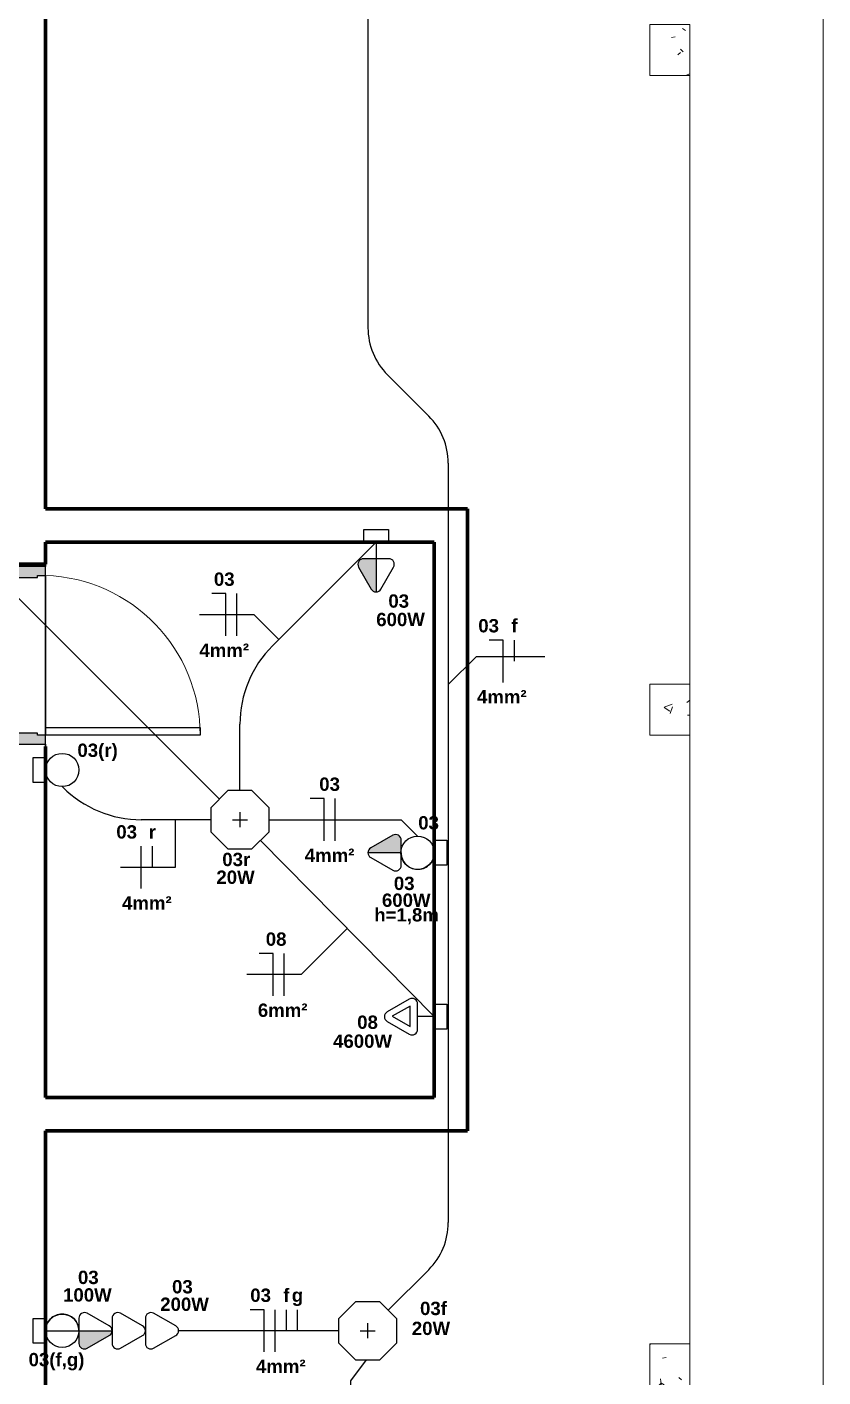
# Model space of a CAD drawing. Extents: x 1450 to 1868, y 82 to 351.
# Drawn here: x 1643.2 to 1646.78, y 264.56 to 270.64 of the extents above; entities that cross this region are included whole.
import ezdxf
from ezdxf.enums import TextEntityAlignment as Align

# ---------------------------------------------------------------- set-up
doc = ezdxf.new("R2010")
doc.units = 0
doc.header["$LTSCALE"] = 0.5
doc.linetypes.add('ELETRODUTO_TETO', pattern=[1000, 1000, 0])
doc.layers.get('0').update_dxf_attribs({"linetype": 'CONTINUOUS'})
for name, color, linetype, lineweight in [('A-DOOR', 31, 'CONTINUOUS', 25), ('A-DOOR-FRAM', 31, 'CONTINUOUS', 9), ('A-FLOR', 192, 'CONTINUOUS', 9), ('A-WALL', 113, 'CONTINUOUS', 30), ('S-COLS', 52, 'CONTINUOUS', 9)]:
    doc.layers.add(name, color=color, linetype=linetype, lineweight=lineweight)
for name, color, linetype in [('ELETRODUTO', 7, 'CONTINUOUS'), ('ELETRODUTO_TETO', 2, 'CONTINUOUS'), ('FIACAO', 7, 'CONTINUOUS'), ('Iluminação', 7, 'CONTINUOUS'), ('INDICACAO_ALTURA', 7, 'CONTINUOUS'), ('INDICACAO_BIT_FIACAO', 7, 'CONTINUOUS'), ('INDICACAO_CIRCUITO', 2, 'CONTINUOUS'), ('INDICACAO_INTERRUPTOR_FIA', 2, 'CONTINUOUS'), ('INDICACAO_POTENCIA', 1, 'CONTINUOUS'), ('INTERRUPTORES', 1, 'CONTINUOUS'), ('LINHA_DE_CHAMADA', 7, 'CONTINUOUS'), ('LUMINÁRIAS', 3, 'CONTINUOUS'), ('TOMADAS ABNT', 10, 'CONTINUOUS'), ('X_LIGACAO_VIRTUAL_OBJ', 7, 'CONTINUOUS')]:
    doc.layers.add(name, color=color, linetype=linetype)
doc.styles.add('Arial', font='arialbd.ttf', dxfattribs={"height": 100})

# ---------------------------------------------------------------- blocks, each defined once
blk = doc.blocks.new('*U1780', base_point=(576.818, 148.746))
blk.add_line((576.818, 148.556), (576.818, 148.936))
blk = doc.blocks.new('*U1797', base_point=(665.55, 144.199))
blk.add_line((665.55, 144.199), (665.55, 144.389))
blk = doc.blocks.new('*U2055', base_point=(1468.1051, 187.6587))
at = {"xscale": 0.5, "yscale": 0.5, "zscale": 0.5}
for name, p in [('*U1780', (1468.0801, 187.6587)), ('*U1797', (1468.1301, 187.6587))]:
    blk.add_blockref(name, p, dxfattribs=at)
blk = doc.blocks.new('*U1778', base_point=(608.67, 153.293))
for p, q in [((608.67, 153.483), (608.544, 153.483)), ((608.67, 153.103), (608.67, 153.483))]:
    blk.add_line(p, q)
blk = doc.blocks.new('*U2047', base_point=(1470.0786, 189.4008))
at = {"xscale": 0.5, "yscale": 0.5, "zscale": 0.5}
for name, p in [('*U1778', (1470.0853, 189.4008)), ('*U1797', (1470.1353, 189.4008))]:
    blk.add_blockref(name, p, dxfattribs=at)
blk = doc.blocks.new('*U2044', base_point=(1468.826, 185.5729))
at = {"xscale": 0.5, "yscale": 0.5, "zscale": 0.5}
for name, p in [('*U1778', (1468.751, 185.5729)), ('*U1780', (1468.801, 185.5729)), ('*U1797', (1468.851, 185.5729)), ('*U1797', (1468.901, 185.5729))]:
    blk.add_blockref(name, p, dxfattribs=at)
blk = doc.blocks.new('*U2010', base_point=(1469.1706, 187.8734))
at = {"xscale": 0.5, "yscale": 0.5, "zscale": 0.5}
for name, p in [('*U1778', (1469.1456, 187.8734)), ('*U1780', (1469.1956, 187.8734))]:
    blk.add_blockref(name, p, dxfattribs=at)
blk = doc.blocks.new('*U1998', base_point=(1468.3496, 188.9073))
at = {"xscale": 0.5, "yscale": 0.5, "zscale": 0.5}
for name, p in [('*U1778', (1468.3562, 188.9073)), ('*U1780', (1468.4062, 188.9073))]:
    blk.add_blockref(name, p, dxfattribs=at)
blk = doc.blocks.new('*U1994', base_point=(1468.6729, 187.1759))
at = {"xscale": 0.5, "yscale": 0.5, "zscale": 0.5}
for name, p in [('*U1778', (1468.6796, 187.1759)), ('*U1780', (1468.7296, 187.1759))]:
    blk.add_blockref(name, p, dxfattribs=at)
blk = doc.blocks.new('*U740', base_point=(-32983.58, 38713.39))
at = {"linetype": 'ByBlock'}
blk.add_arc((-32991.08, 38713.39), 7.5, 360, 180, dxfattribs=at)
blk = doc.blocks.new('*U739', base_point=(-32823.61, 38927.92))
at = {"linetype": 'ByBlock'}
blk.add_arc((-32831.03, 38928.57), 7.45, 180, 355, dxfattribs=at)
blk = doc.blocks.new('*U738', base_point=(-32898, 38943.44))
at = {"linetype": 'ByBlock'}
blk.add_lwpolyline([(-32898, 38943.44), (-32838.46, 38943.44), (-32831.08, 38936.07)], dxfattribs=at)
blk = doc.blocks.new('*U735', base_point=(-32838.48, 38928.57))
at = {"linetype": 'ByBlock'}
blk.add_lwpolyline([(-32838.48, 38928.57), (-32838.47, 38928.57)], dxfattribs=at)
blk = doc.blocks.new('*U734', base_point=(-32939.34, 38806.93))
blk.add_hatch(color=256).paths.add_polyline_path([(-32925.64, 38804.76, 0.269143), (-32924.38, 38806.93), (-32939.34, 38806.93), (-32939.34, 38801.24, 0.575867), (-32935.6, 38799.07)])
for p, q in [((-32925.64, 38809.1), (-32935.6, 38814.79)), ((-32939.34, 38812.62), (-32939.34, 38806.93)), ((-32939.34, 38806.93), (-32939.34, 38801.24)), ((-32939.34, 38806.93), (-32924.38, 38806.93)), ((-32935.6, 38799.07), (-32925.64, 38804.76))]:
    blk.add_line(p, q)
for centre, start, end in [((-32936.84, 38812.62), 60.25512, 180), ((-32926.88, 38806.93), 299.74488, 60.25512), ((-32936.84, 38801.24), 180, 299.74488)]:
    blk.add_arc(centre, 2.5, start, end)
blk = doc.blocks.new('*U733', base_point=(-32939.34, 38806.93))
blk.add_lwpolyline([(-32939.34, 38812.53), (-32939.34, 38801.32), (-32944.94, 38801.32), (-32944.94, 38812.53)], close=True)
blk.add_circle((-32931.84, 38806.93), 7.5)
blk = doc.blocks.new('*U719', base_point=(-32968.62, 38713.39))
at = {"linetype": 'ByBlock'}
blk.add_lwpolyline([(-32968.62, 38713.39), (-32968.62, 38713.39)], dxfattribs=at)
blk = doc.blocks.new('*U718', base_point=(-32866.67, 38713.39))
at = {"linetype": 'ByBlock'}
blk.add_lwpolyline([(-32866.67, 38713.39), (-32938.7, 38713.39)], dxfattribs=at)
blk = doc.blocks.new('*U717', base_point=(-33063.86, 38577.91))
blk.add_hatch(color=256).paths.add_polyline_path([(-33050.16, 38575.74, 0.269143), (-33048.9, 38577.91), (-33063.86, 38577.91), (-33063.86, 38572.22, 0.575867), (-33060.12, 38570.05)])
for p, q in [((-33063.86, 38583.6), (-33063.86, 38577.91)), ((-33050.16, 38580.08), (-33060.12, 38585.77)), ((-33063.86, 38577.91), (-33063.86, 38572.22)), ((-33063.86, 38577.91), (-33048.9, 38577.91)), ((-33060.12, 38570.05), (-33050.16, 38575.74))]:
    blk.add_line(p, q)
for centre, start, end in [((-33061.36, 38583.6), 60.25512, 180), ((-33051.4, 38577.91), 299.74488, 60.25512), ((-33061.36, 38572.22), 180, 299.74488)]:
    blk.add_arc(centre, 2.5, start, end)
blk = doc.blocks.new('*U716', base_point=(-33063.86, 38577.91))
blk.add_line((-33063.86, 38577.91), (-33048.86, 38577.91))
blk.add_lwpolyline([(-33063.86, 38583.51), (-33063.86, 38572.31), (-33069.47, 38572.31), (-33069.47, 38583.51)], close=True)
blk.add_circle((-33056.36, 38577.91), 7.5)
blk = doc.blocks.new('CasaPrincipal')
at = {"layer": 'A-WALL', "lineweight": 9}
for p, q in [((-30981.01, 39857.2), (-30981.01, 40082.2)), ((-30791.01, 39855.3), (-30790.91, 39855.3)), ((-30792.91, 39577.4), (-30792.91, 39577.3))]:
    blk.add_line(p, q, dxfattribs=at)
at = {"layer": 'A-WALL', "lineweight": 70}
for p, q in [((-30980.91, 39857.3), (-30980.91, 40082.3)), ((-30790.91, 39857.3), (-30980.91, 39857.3)), ((-30790.91, 39577.3), (-30790.91, 39857.3)), ((-30980.91, 39832.3), (-30980.91, 39842.3)), ((-30980.91, 39842.3), (-30805.91, 39842.3)), ((-30805.91, 39842.3), (-30805.91, 39592.3)), ((-30995.91, 39832.3), (-30980.91, 39832.3)), ((-30980.91, 39592.3), (-30980.91, 39750.3)), ((-30805.91, 39592.3), (-30980.91, 39592.3)), ((-30980.91, 39397.2), (-30980.91, 39577.3)), ((-30980.91, 39577.3), (-30790.91, 39577.3))]:
    blk.add_line(p, q, dxfattribs=at)
at = {"layer": 'A-WALL'}
for p, q in [((-30980.91, 39832.3), (-30980.91, 39831.3)), ((-30980.91, 39827.3), (-30980.91, 39755.3)), ((-30980.91, 39751.3), (-30980.91, 39750.3))]:
    blk.add_line(p, q, dxfattribs=at)
blk = doc.blocks.new('*U360', base_point=(-46214.77, 19165.38))
at = {"linetype": 'ByBlock'}
blk.add_lwpolyline([(-46214.77, 19165.38), (-46136.47, 19086.05)], dxfattribs=at)
blk = doc.blocks.new('*U359', base_point=(-46166.32, 19671.76))
at = {"linetype": 'ByBlock'}
blk.add_lwpolyline([(-46166.32, 19671.76), (-46166.32, 19396.18, 0.198912), (-46157.53, 19374.96), (-46138.98, 19356.41, -0.198912), (-46130.19, 19335.2), (-46130.19, 18993.35, -0.198912), (-46138.98, 18972.14), (-46157.21, 18953.9)], format="xyb", dxfattribs=at)
blk = doc.blocks.new('*U332', base_point=(-46173.97, 18770.24))
at = {"linetype": 'ByBlock'}
blk.add_lwpolyline([(-46173.97, 18770.24), (-46173.97, 18922.07), (-46166.99, 18931.56)], dxfattribs=at)
blk = doc.blocks.new('*U321', base_point=(-46223.97, 19187.79))
at = {"linetype": 'ByBlock'}
blk.add_lwpolyline([(-46223.97, 19187.79), (-46223.97, 19217.68, -0.198912), (-46209.32, 19253.03), (-46162.66, 19299.7)], format="xyb", dxfattribs=at)
blk = doc.blocks.new('*U320', base_point=(-46237.06, 19174.7))
at = {"linetype": 'ByBlock'}
blk.add_lwpolyline([(-46237.06, 19174.7), (-46268.37, 19174.7, -0.198912), (-46303.73, 19189.34), (-46303.97, 19189.59)], format="xyb", dxfattribs=at)
blk = doc.blocks.new('*U319', base_point=(-46371.68, 19103.78))
blk.add_lwpolyline([(-46371.68, 19109.39), (-46371.68, 19098.18), (-46377.28, 19098.18), (-46377.28, 19109.39)], close=True)
blk.add_circle((-46364.18, 19103.78), 7.5)
blk = doc.blocks.new('*U312', base_point=(-46498.38, 19352.2))
at = {"linetype": 'ByBlock'}
blk.add_lwpolyline([(-46498.38, 19352.2), (-46422.18, 19352.2, -0.198912), (-46386.82, 19337.55), (-46233.23, 19183.95)], format="xyb", dxfattribs=at)
blk = doc.blocks.new('*U291', base_point=(-46555.9, 19648.24))
at = {"layer": 'LUMINÁRIAS'}
blk.add_lwpolyline([(-46574.05, 19655.76), (-46574.05, 19640.72), (-46563.42, 19630.09), (-46548.38, 19630.09), (-46537.75, 19640.72), (-46537.75, 19655.76), (-46548.38, 19666.39), (-46563.42, 19666.39)], close=True, dxfattribs=at)
for points in [[(-46560.57, 19648.24), (-46551.23, 19648.24)], [(-46555.9, 19652.91), (-46555.9, 19643.57)]]:
    blk.add_lwpolyline(points, dxfattribs=at)
blk = doc.blocks.new('*U176', base_point=(-46399.06, 18829.71))
for p, q in [((-46399.06, 18835.4), (-46399.06, 18829.71)), ((-46385.36, 18831.88), (-46395.32, 18837.57)), ((-46384.1, 18835.4), (-46384.1, 18829.71)), ((-46370.4, 18831.88), (-46380.36, 18837.57)), ((-46399.06, 18829.71), (-46399.06, 18824.01)), ((-46395.32, 18821.84), (-46385.36, 18827.54)), ((-46384.1, 18829.71), (-46384.1, 18824.01)), ((-46380.36, 18821.84), (-46370.4, 18827.54))]:
    blk.add_line(p, q)
for centre, start, end in [((-46396.56, 18835.4), 60.25512, 180), ((-46381.6, 18835.4), 60.25512, 180), ((-46386.6, 18829.71), 299.74488, 60.25512), ((-46371.64, 18829.71), 299.74488, 60.25512), ((-46396.56, 18824.01), 180, 299.74488), ((-46381.6, 18824.01), 180, 299.74488)]:
    blk.add_arc(centre, 2.5, start, end)
blk = doc.blocks.new('*U155', base_point=(-46600.78, 18701.01))
for p, q in [((-46602.95, 18722.21), (-46608.64, 18712.25)), ((-46600.61, 18719.97), (-46605.23, 18711.88)), ((-46595.99, 18711.88), (-46600.61, 18719.97)), ((-46592.92, 18712.25), (-46598.61, 18722.21)), ((-46605.23, 18711.88), (-46595.99, 18711.88)), ((-46606.47, 18708.51), (-46600.78, 18708.51)), ((-46600.78, 18708.51), (-46595.09, 18708.51)), ((-46600.78, 18701.01), (-46600.78, 18708.51))]:
    blk.add_line(p, q)
blk.add_lwpolyline([(-46606.38, 18701.01), (-46595.18, 18701.01), (-46595.18, 18695.41), (-46606.38, 18695.41)], close=True)
for centre, start, end in [((-46600.78, 18720.97), 29.74488, 150.25512), ((-46606.47, 18711.01), 150.25512, 270), ((-46595.09, 18711.01), 270, 29.74488)]:
    blk.add_arc(centre, 2.5, start, end)
blk = doc.blocks.new('*U152', base_point=(-46425.94, 19077.35))
blk.add_hatch(color=256).paths.add_polyline_path([(-46423.77, 19098.55, 0.269143), (-46425.94, 19099.81), (-46425.94, 19084.85), (-46420.25, 19084.85, 0.575867), (-46418.08, 19088.59)])
for p, q in [((-46428.11, 19098.55), (-46433.8, 19088.59)), ((-46425.94, 19084.85), (-46425.94, 19099.81)), ((-46418.08, 19088.59), (-46423.77, 19098.55)), ((-46431.63, 19084.85), (-46425.94, 19084.85)), ((-46425.94, 19077.35), (-46425.94, 19084.85)), ((-46425.94, 19084.85), (-46420.25, 19084.85))]:
    blk.add_line(p, q)
blk.add_lwpolyline([(-46431.54, 19077.35), (-46420.34, 19077.35), (-46420.34, 19071.75), (-46431.54, 19071.75)], close=True)
for centre, start, end in [((-46425.94, 19097.31), 29.74488, 150.25512), ((-46431.63, 19087.35), 150.25512, 270), ((-46420.25, 19087.35), 270, 29.74488)]:
    blk.add_arc(centre, 2.5, start, end)
blk = doc.blocks.new('Porta Simples de Abrir - 70x210cm - Marco de Madeira-3450791-Planta Baixa')
at = {"layer": 'A-DOOR-FRAM', "lineweight": 25}
h = blk.add_hatch(color=256, dxfattribs=at)
h.paths.add_polyline_path([(-400, -75), (-350, -75), (-350, 38), (-360, 38), (-360, 75), (-400, 75), (-400, -55.9)], flags=0)
h.paths.add_polyline_path([(350, -75), (400, -75), (400, 75), (360, 75), (359.9, 38), (350, 38), (350, -49.8)], flags=0)
at = {"layer": 'A-DOOR'}
for p, q in [((325, 75), (325, 771)), ((325, 771), (360, 771)), ((360, 771), (360, 75)), ((360, 75), (-360, 75)), ((360, 75), (325, 75)), ((-350, -75), (350, -75))]:
    blk.add_line(p, q, dxfattribs=at)
at = {"layer": 'A-DOOR', "lineweight": 9}
blk.add_arc((360, 50.9), 720.1, 90, 178.07863, dxfattribs=at)
at = {"layer": 'A-DOOR-FRAM', "lineweight": 25}
for p, q in [((-360, 75), (-400, 75)), ((-400, 75), (-400, -75)), ((-360, 38), (-360, 75)), ((360, 75), (360, 38)), ((400, 75), (360, 75)), ((400, -75), (400, 75)), ((-350, 38), (-360, 38)), ((-350, -75), (-350, 38)), ((360, 38), (350, 38)), ((350, 38), (350, -75)), ((-400, -75), (-350, -75)), ((350, -75), (400, -75))]:
    blk.add_line(p, q, dxfattribs=at)
blk = doc.blocks.new('Pilar Retangular de Concreto - 18x23-V16-Planta Baixa')
at = {"layer": 'S-COLS'}
h = blk.add_hatch(dxfattribs=at)
h.set_pattern_fill('FP_29', color=256, style=0, pattern_type=2)
h.set_pattern_definition([(50, (36081.5, -29644.7), (364.368, -31.8783), [38.1, -419.1]), (355, (36081.5, -29644.7), (-70.486, 382.1133), [30.48, -335.28]), (100.451, (36111.87, -29647.36), (293.885, 350.2334), [32.38, -356.18]), (46.184, (36081.5, -29543.1), (542.1585, -84.086), [57.15, -628.65]), (96.636, (36126.7, -29550.1), (474.805, 494.8554), [48.57, -534.27]), (351.184, (36081.5, -29543.1), (474.81, 494.85), [45.72, -502.92]), (21, (36132.3, -29568.5), (303.2285, -204.5305), [38.1, -419.1]), (326, (36132.3, -29568.5), (123.604, 368.376), [30.48, -335.28]), (71.451, (36157.58, -29585.54), (426.834, 163.8427), [32.38, -356.18]), (37.5, (36081.51, -29644.7), (6.17665, 169.11015), [16.764, -314.452, 16.764, -660.146]), (37.5, (36081.51, -29644.7), (6.17665, 169.11015), [-347.98, -323.596, 16.764, -319.786]), (7.5, (36081.5, -29644.7), (133.6389, 200.3615), [16.764, -177.292, 16.764, -306.832, -128.27]), (7.5, (36081.5, -29644.7), (133.6389, 200.3615), [-517.652, 16.764, -111.506]), (327.5, (35968.22, -29644.7), (271.1818, -11.45836), [16.764, -110.236, 16.764, -905.256]), (327.5, (35968.22, -29644.7), (271.1818, -11.45836), [-143.764, -379.476, 16.764, -509.016]), (317.5, (35917.43, -29644.7), (296.2585, 50.8528), [16.764, -148.336, 16.764, -619.76]), (317.5, (35917.43, -29644.7), (296.2585, 50.8528), [-181.864, -246.38, 16.764, -356.616])])
h.paths.add_polyline_path([(-90, -115), (90, -115), (90, 115), (-90, 115)], flags=0)
for p, q in [((90, 115), (-90, 115)), ((-90, 115), (-90, -115)), ((90, -115), (90, 115)), ((-90, -115), (90, -115))]:
    blk.add_line(p, q, dxfattribs=at)
blk = doc.blocks.new('Pilar Retangular de Concreto - 18x23-V15-Planta Baixa')
at = {"layer": 'S-COLS'}
h = blk.add_hatch(dxfattribs=at)
h.set_pattern_fill('FP_28', color=256, style=0, pattern_type=2)
h.set_pattern_definition([(50, (36081.5, -26674.7), (364.368, -31.8783), [38.1, -419.1]), (355, (36081.5, -26674.7), (-70.486, 382.1133), [30.48, -335.28]), (100.451, (36111.87, -26677.35), (293.885, 350.2334), [32.38, -356.18]), (46.184, (36081.5, -26573.1), (542.1585, -84.086), [57.15, -628.65]), (96.636, (36126.7, -26580.1), (474.805, 494.8554), [48.57, -534.27]), (351.184, (36081.5, -26573.1), (474.81, 494.85), [45.72, -502.92]), (21, (36132.3, -26598.5), (303.2285, -204.5305), [38.1, -419.1]), (326, (36132.3, -26598.5), (123.604, 368.376), [30.48, -335.28]), (71.451, (36157.58, -26615.54), (426.834, 163.8427), [32.38, -356.18]), (37.5, (36081.51, -26674.7), (6.17665, 169.11015), [16.764, -314.452, 16.764, -660.146]), (37.5, (36081.51, -26674.7), (6.17665, 169.11015), [-347.98, -323.596, 16.764, -319.786]), (7.5, (36081.5, -26674.7), (133.6389, 200.3615), [16.764, -177.292, 16.764, -306.832, -128.27]), (7.5, (36081.5, -26674.7), (133.6389, 200.3615), [-517.652, 16.764, -111.506]), (327.5, (35968.22, -26674.7), (271.1818, -11.45836), [16.764, -110.236, 16.764, -905.256]), (327.5, (35968.22, -26674.7), (271.1818, -11.45836), [-143.764, -379.476, 16.764, -509.016]), (317.5, (35917.43, -26674.7), (296.2585, 50.8528), [16.764, -148.336, 16.764, -619.76]), (317.5, (35917.43, -26674.7), (296.2585, 50.8528), [-181.864, -246.38, 16.764, -356.616])])
h.paths.add_polyline_path([(90, -115), (90, -115), (90, 115), (-90, 115), (-90, -115)], flags=0)
for p, q in [((90, 115), (-90, 115)), ((-90, 115), (-90, -115)), ((90, -115), (90, 115)), ((-90, -115), (90, -115))]:
    blk.add_line(p, q, dxfattribs=at)
blk = doc.blocks.new('Pilar Retangular de Concreto - 18x23-V14-Planta Baixa')
at = {"layer": 'S-COLS'}
h = blk.add_hatch(dxfattribs=at)
h.set_pattern_fill('FP_27', color=256, style=0, pattern_type=2)
h.set_pattern_definition([(50, (36081.5, -23704.7), (364.368, -31.8783), [38.1, -419.1]), (355, (36081.5, -23704.7), (-70.486, 382.1133), [30.48, -335.28]), (100.451, (36111.87, -23707.35), (293.885, 350.2334), [32.38, -356.18]), (46.184, (36081.5, -23603.1), (542.1585, -84.086), [57.15, -628.65]), (96.636, (36126.7, -23610.1), (474.805, 494.8554), [48.57, -534.27]), (351.184, (36081.5, -23603.1), (474.81, 494.85), [45.72, -502.92]), (21, (36132.3, -23628.5), (303.2285, -204.5305), [38.1, -419.1]), (326, (36132.3, -23628.5), (123.604, 368.376), [30.48, -335.28]), (71.451, (36157.58, -23645.54), (426.834, 163.8427), [32.38, -356.18]), (37.5, (36081.51, -23704.7), (6.17665, 169.11015), [16.764, -314.452, 16.764, -660.146]), (37.5, (36081.51, -23704.7), (6.17665, 169.11015), [-347.98, -323.596, 16.764, -319.786]), (7.5, (36081.5, -23704.7), (133.6389, 200.3615), [16.764, -177.292, 16.764, -306.832, -128.27]), (7.5, (36081.5, -23704.7), (133.6389, 200.3615), [-517.652, 16.764, -111.506]), (327.5, (35968.22, -23704.7), (271.1818, -11.45836), [16.764, -110.236, 16.764, -905.256]), (327.5, (35968.22, -23704.7), (271.1818, -11.45836), [-143.764, -379.476, 16.764, -509.016]), (317.5, (35917.43, -23704.7), (296.2585, 50.8528), [16.764, -148.336, 16.764, -619.76]), (317.5, (35917.43, -23704.7), (296.2585, 50.8528), [-181.864, -246.38, 16.764, -356.616])])
h.paths.add_polyline_path([(-90, -115), (90, -115), (90, 115), (-90, 115)], flags=0)
for p, q in [((90, 115), (-90, 115)), ((-90, 115), (-90, -115)), ((90, -115), (90, 115)), ((-90, -115), (90, -115))]:
    blk.add_line(p, q, dxfattribs=at)

msp = doc.modelspace()

# ---------------------------------------------------------------- linework, layer by layer
at = {"layer": 'A-FLOR'}
for p, q in [((1646.7797, 254.7731), (1646.7797, 274.2231)), ((1646.1797, 267.6831), (1646.1797, 270.4231)), ((1646.1797, 264.7131), (1646.1797, 267.4531))]:
    msp.add_line(p, q, dxfattribs=at)
at = {"layer": 'LINHA_DE_CHAMADA'}
for points in [[(1644.3295, 267.8848), (1644.2183, 267.996), (1643.9724, 267.996)], [(1645.0925, 267.6815), (1645.2193, 267.8084), (1645.5278, 267.8084)], [(1643.8627, 267.0732), (1643.8627, 266.8584), (1643.6177, 266.8584)], [(1644.6382, 266.5833), (1644.4305, 266.3757), (1644.1855, 266.3757)]]:
    msp.add_lwpolyline(points, dxfattribs=at)

# ---------------------------------------------------------------- block references
at = {"layer": 'A-DOOR', "xscale": 0.00100000000000115, "yscale": 0.00100000000000115, "zscale": 0.00100000000000115, "rotation": 269.9999999999995}
msp.add_blockref('Porta Simples de Abrir - 70x210cm - Marco de Madeira-3450791-Planta Baixa', (1643.2047, 267.8131), dxfattribs=at)
at = {"layer": 'A-WALL', "color": 1, "xscale": 0.01000000108748102, "yscale": 0.01000000108748102, "zscale": 0.01000000108748102}
msp.add_blockref('CasaPrincipal', (1953.0888, -130.0999), dxfattribs=at)
at = {"layer": 'ELETRODUTO', "linetype": 'ELETRODUTO_TETO', "xscale": 0.01000000108748102, "yscale": 0.01000000108748102, "zscale": 0.01000000108748102}
msp.add_blockref('*U719', (1643.5793, 264.7726), dxfattribs=at)
at = {"layer": 'ELETRODUTO_TETO', "linetype": 'ELETRODUTO_TETO', "xscale": 0.01000000108748102, "yscale": 0.01000000108748102, "zscale": 0.01000000108748102}
for name, p in [('*U359', (1644.7312, 272.0437)), ('*U312', (1641.4106, 268.8481)), ('*U321', (1644.1547, 267.204)), ('*U320', (1644.0238, 267.0731)), ('*U738', (1644.2856, 267.0731)), ('*U360', (1644.2466, 266.98)), ('*U718', (1644.5988, 264.7726)), ('*U332', (1644.6547, 263.0285))]:
    msp.add_blockref(name, p, dxfattribs=at)
at = {"layer": 'FIACAO'}
for name, p in [('*U1998', (1644.084, 267.996)), ('*U2047', (1645.3336, 267.7865)), ('*U2010', (1644.5583, 267.0731)), ('*U2055', (1643.7356, 266.8584)), ('*U1994', (1644.2977, 266.3757))]:
    msp.add_blockref(name, p, dxfattribs=at)
at = {"layer": 'FIACAO', "rotation": 2.315118119306058e-08}
msp.add_blockref('*U2044', (1644.3386, 264.7726), dxfattribs=at)
at = {"layer": 'Iluminação', "xscale": 0.007210252382215969, "yscale": 0.007210252382215969, "zscale": 0.007210252382215969}
for p in [(1644.1547, 267.0731), (1644.7297, 264.7726)]:
    msp.add_blockref('*U291', p, dxfattribs=at)
at = {"layer": 'INTERRUPTORES', "xscale": 0.01000000108748102, "yscale": 0.01000000108748102, "zscale": 0.01000000108748102, "rotation": 180}
msp.add_blockref('*U733', (1645.0297, 266.9244), dxfattribs=at)
at = {"layer": 'INTERRUPTORES', "linetype": 'ELETRODUTO_TETO', "xscale": 0.01000000108748102, "yscale": 0.01000000108748102, "zscale": 0.01000000108748102}
for name, p in [('*U739', (1645.0294, 266.9179)), ('*U740', (1643.4297, 264.7726))]:
    msp.add_blockref(name, p, dxfattribs=at)
at = {"layer": 'INTERRUPTORES', "xscale": 0.01000000108748102, "yscale": 0.01000000108748102, "zscale": 0.01000000108748102}
msp.add_blockref('*U716', (1643.2797, 264.7726), dxfattribs=at)
at = {"layer": 'S-COLS', "xscale": 0.00100000000000115, "yscale": 0.00100000000000115, "zscale": 0.00100000000000115}
for name, p in [('Pilar Retangular de Concreto - 18x23-V16-Planta Baixa', (1646.0897, 270.5381)), ('Pilar Retangular de Concreto - 18x23-V15-Planta Baixa', (1646.0897, 267.5681)), ('Pilar Retangular de Concreto - 18x23-V14-Planta Baixa', (1646.0897, 264.5981))]:
    msp.add_blockref(name, p, dxfattribs=at)
at = {"layer": 'TOMADAS ABNT', "xscale": 0.01000000108748102, "yscale": 0.01000000108748102, "zscale": 0.01000000108748102}
for name, p, rotation in [('*U152', (1644.7678, 268.3231), 179.9999999999997), ('*U734', (1644.8807, 266.9244), 179.9999999998819), ('*U155', (1645.0297, 266.1866), 89.99999999999967)]:
    msp.add_blockref(name, p, dxfattribs=dict(at, rotation=rotation))
for name, p in [('*U319', (1643.2797, 267.297)), ('*U717', (1643.4297, 264.7726)), ('*U176', (1643.5793, 264.7726))]:
    msp.add_blockref(name, p, dxfattribs=at)
at = {"layer": 'X_LIGACAO_VIRTUAL_OBJ', "xscale": 0.01000000108748102, "yscale": 0.01000000108748102, "zscale": 0.01000000108748102}
msp.add_blockref('*U735', (1644.8807, 266.9244), dxfattribs=at)

# ---------------------------------------------------------------- texts
at = {"layer": 'INDICACAO_ALTURA', "style": 'Arial'}
msp.add_text('h=1,8m', height=0.06, dxfattribs=at).set_placement((1644.7593, 266.615))
at = {"layer": 'INDICACAO_BIT_FIACAO', "style": 'Arial'}
for s, p in [('4mm²', (1644.084, 267.866)), ('4mm²', (1645.3336, 267.6565)), ('4mm²', (1644.5583, 266.9431)), ('4mm²', (1643.7356, 266.7284)), ('6mm²', (1644.3471, 266.2457)), ('4mm²', (1644.3386, 264.6426))]:
    msp.add_text(s, height=0.06, dxfattribs=at).set_placement(p, align=Align.TOP_CENTER)
at = {"layer": 'INDICACAO_CIRCUITO', "style": 'Arial'}
for s, p in [('03', (1644.084, 268.126)), ('03', (1645.2743, 267.9165)), ('03', (1644.5583, 267.2031)), ('03', (1643.6447, 266.9884)), ('08', (1644.3176, 266.5057)), ('03', (1644.2477, 264.9026))]:
    msp.add_text(s, height=0.06, dxfattribs=at).set_placement(p, align=Align.CENTER)
for s, p in [('03', (1644.8229, 268.0276)), ('03(r)', (1643.423, 267.3559)), ('03', (1644.9574, 267.0294)), ('03r', (1644.0752, 266.8642)), ('03', (1644.8476, 266.7567)), ('08', (1644.6826, 266.1316)), ('03', (1643.4255, 264.983)), ('03', (1643.849, 264.9409)), ('03f', (1644.9655, 264.8433)), ('03(f,g)', (1643.2031, 264.6129))]:
    msp.add_text(s, height=0.06, dxfattribs=at).set_placement(p)
at = {"layer": 'INDICACAO_INTERRUPTOR_FIA', "style": 'Arial'}
for s, p in [('f', (1645.3903, 267.9165)), ('r', (1643.7606, 266.9884)), ('f', (1644.3636, 264.9026)), ('g', (1644.4136, 264.9026))]:
    msp.add_text(s, height=0.06, dxfattribs=at).set_placement(p, align=Align.CENTER)
at = {"layer": 'INDICACAO_POTENCIA', "style": 'Arial'}
for s, p in [('600W', (1644.7683, 267.9445)), ('20W', (1644.0487, 266.7843)), ('600W', (1644.7939, 266.6809)), ('4600W', (1644.5739, 266.0463)), ('100W', (1643.3583, 264.904)), ('200W', (1643.7958, 264.862)), ('20W', (1644.9286, 264.7535))]:
    msp.add_text(s, height=0.06, dxfattribs=at).set_placement(p)

doc.saveas('drawing.dxf')
